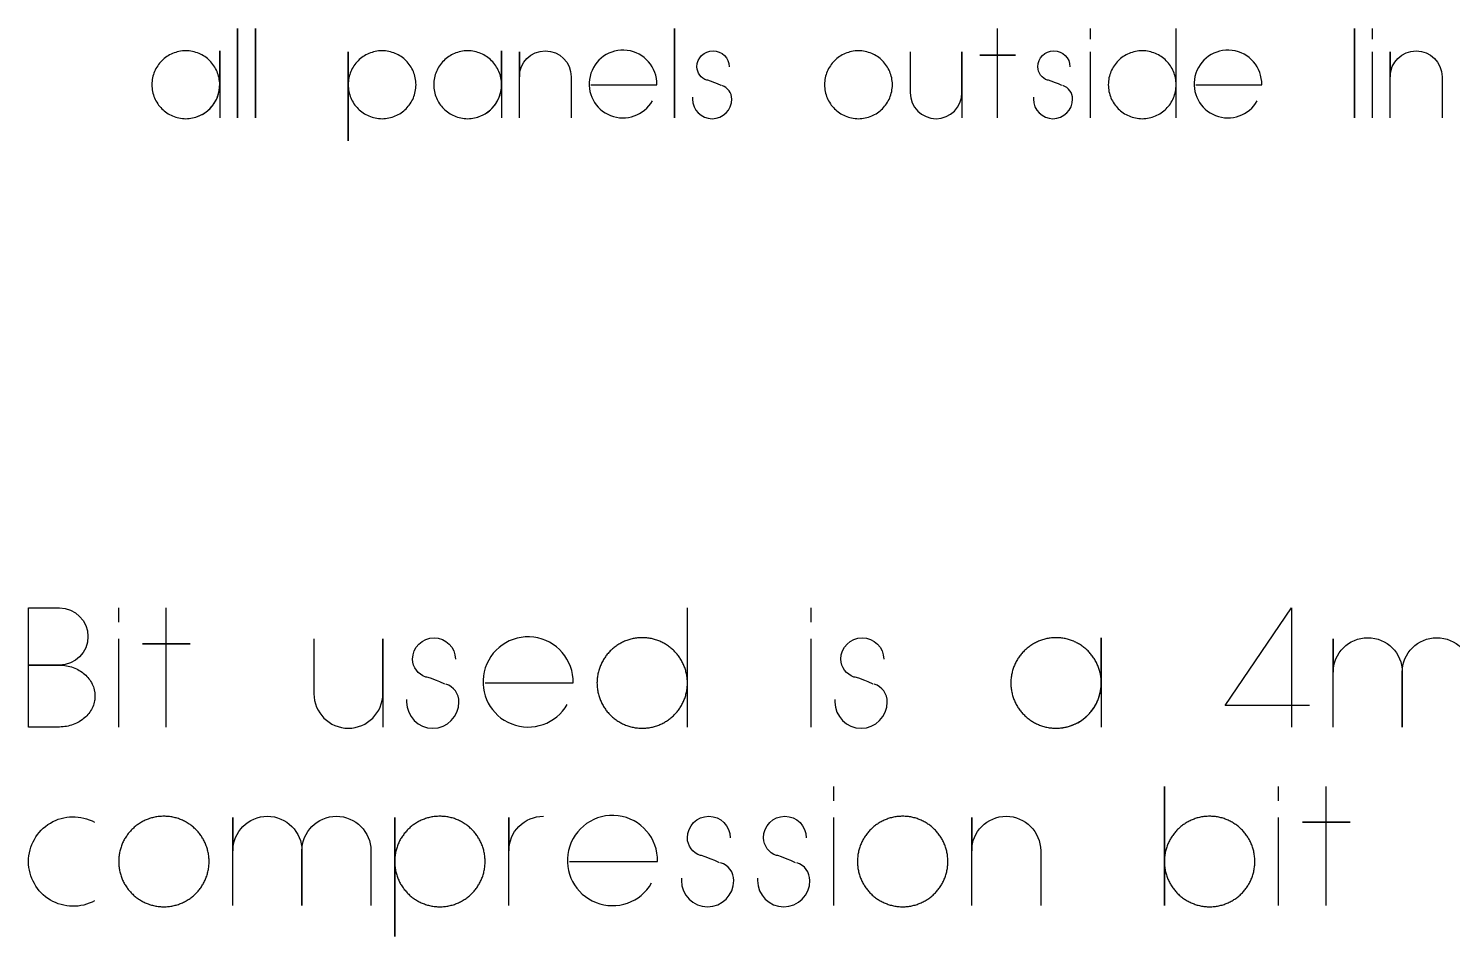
# Model space of a CAD drawing. Extents: x -888 to 4972, y -506 to 2808.
# Drawn here: x -808.3 to -329.5, y 2143.3 to 2448.4 of the extents above; entities that cross this region are included whole.
import ezdxf

# ---------------------------------------------------------------- set-up
doc = ezdxf.new("R2010")
doc.units = 0
doc.layers.add('LAYER_1', color=18, linetype='CONTINUOUS')
doc.layers.add('T5_LOGOLAYER_2', color=18, linetype='CONTINUOUS')

msp = doc.modelspace()

# ---------------------------------------------------------------- linework, layer by layer
at = {"layer": 'LAYER_1'}
msp.add_lwpolyline([(-808.28, 2213.68), (-808.28, 2253.68), (-797.88, 2253.68, -1), (-797.88, 2234.48), (-808.28, 2234.48), (-797.88, 2234.48), (-797.27, 2234.47), (-796.66, 2234.43), (-796.06, 2234.36), (-795.48, 2234.27), (-794.9, 2234.16), (-794.33, 2234.02), (-793.78, 2233.85), (-793.23, 2233.67), (-792.7, 2233.46), (-792.19, 2233.23), (-791.69, 2232.98), (-791.2, 2232.71), (-790.74, 2232.42), (-790.28, 2232.11), (-789.85, 2231.78), (-789.44, 2231.44), (-789.04, 2231.08), (-788.67, 2230.7), (-788.31, 2230.31), (-787.98, 2229.9), (-787.67, 2229.48), (-787.38, 2229.04), (-787.12, 2228.59), (-786.88, 2228.13), (-786.66, 2227.66), (-786.47, 2227.18), (-786.31, 2226.68), (-786.18, 2226.18), (-786.07, 2225.67), (-786.03, 2225.41), (-786, 2225.15), (-785.97, 2224.88), (-785.95, 2224.62), (-785.94, 2224.35), (-785.94, 2224.08), (-785.94, 2223.82), (-785.95, 2223.55), (-785.97, 2223.28), (-786, 2223.02), (-786.03, 2222.76), (-786.07, 2222.5), (-786.18, 2221.99), (-786.31, 2221.48), (-786.47, 2220.99), (-786.66, 2220.51), (-786.88, 2220.04), (-787.12, 2219.58), (-787.38, 2219.13), (-787.67, 2218.69), (-787.98, 2218.27), (-788.31, 2217.86), (-788.67, 2217.47), (-789.04, 2217.09), (-789.44, 2216.73), (-789.85, 2216.39), (-790.28, 2216.06), (-790.74, 2215.75), (-791.2, 2215.46), (-791.69, 2215.19), (-792.19, 2214.94), (-792.7, 2214.71), (-793.23, 2214.5), (-793.78, 2214.32), (-794.33, 2214.15), (-794.9, 2214.01), (-795.48, 2213.9), (-796.06, 2213.8), (-796.66, 2213.74), (-797.27, 2213.7), (-797.88, 2213.68)], format="xyb", close=True, dxfattribs=at)
for points in [[(-777.94, 2248.88), (-777.94, 2253.68)], [(-761.94, 2213.68), (-761.94, 2241.68), (-769.94, 2241.68), (-753.94, 2241.68), (-761.94, 2241.68), (-761.94, 2253.68)], [(-586.74, 2213.68), (-586.74, 2228.48), (-586.74, 2228.88), (-586.76, 2229.27), (-586.78, 2229.65), (-586.82, 2230.04), (-586.86, 2230.42), (-586.91, 2230.8), (-586.97, 2231.17), (-587.05, 2231.55), (-587.13, 2231.92), (-587.22, 2232.28), (-587.31, 2232.65), (-587.42, 2233), (-587.54, 2233.36), (-587.66, 2233.71), (-587.79, 2234.06), (-587.93, 2234.4), (-588.08, 2234.74), (-588.24, 2235.07), (-588.4, 2235.4), (-588.57, 2235.73), (-588.75, 2236.05), (-588.94, 2236.37), (-589.13, 2236.68), (-589.33, 2236.98), (-589.54, 2237.28), (-589.76, 2237.58), (-589.98, 2237.87), (-590.21, 2238.15), (-590.44, 2238.43), (-590.69, 2238.7), (-590.93, 2238.97), (-591.19, 2239.23), (-591.45, 2239.49), (-591.72, 2239.74), (-591.99, 2239.98), (-592.27, 2240.21), (-592.55, 2240.44), (-592.84, 2240.66), (-593.14, 2240.88), (-593.44, 2241.09), (-593.74, 2241.29), (-594.06, 2241.48), (-594.37, 2241.67), (-594.69, 2241.85), (-595.02, 2242.02), (-595.35, 2242.19), (-595.68, 2242.34), (-596.02, 2242.49), (-596.36, 2242.63), (-596.71, 2242.76), (-597.06, 2242.89), (-597.42, 2243), (-597.78, 2243.11), (-598.14, 2243.21), (-598.5, 2243.29), (-598.87, 2243.38), (-599.25, 2243.45), (-599.62, 2243.51), (-600, 2243.56), (-600.38, 2243.61), (-600.77, 2243.64), (-601.16, 2243.66), (-601.55, 2243.68), (-601.94, 2243.68), (-602.33, 2243.68), (-602.72, 2243.66), (-603.11, 2243.64), (-603.49, 2243.61), (-603.87, 2243.56), (-604.25, 2243.51), (-604.63, 2243.45), (-605, 2243.38), (-605.37, 2243.29), (-605.74, 2243.21), (-606.1, 2243.11), (-606.46, 2243), (-606.81, 2242.89), (-607.16, 2242.76), (-607.51, 2242.63), (-607.85, 2242.49), (-608.19, 2242.34), (-608.53, 2242.19), (-608.86, 2242.02), (-609.18, 2241.85), (-609.5, 2241.67), (-609.82, 2241.48), (-610.13, 2241.29), (-610.44, 2241.09), (-610.74, 2240.88), (-611.03, 2240.66), (-611.32, 2240.44), (-611.61, 2240.21), (-611.88, 2239.98), (-612.16, 2239.74), (-612.42, 2239.49), (-612.69, 2239.23), (-612.94, 2238.97), (-613.19, 2238.7), (-613.43, 2238.43), (-613.67, 2238.15), (-613.9, 2237.87), (-614.12, 2237.58), (-614.33, 2237.28), (-614.54, 2236.98), (-614.74, 2236.68), (-614.94, 2236.37), (-615.12, 2236.05), (-615.3, 2235.73), (-615.47, 2235.4), (-615.64, 2235.07), (-615.79, 2234.74), (-615.94, 2234.4), (-616.08, 2234.06), (-616.22, 2233.71), (-616.34, 2233.36), (-616.45, 2233), (-616.56, 2232.65), (-616.66, 2232.28), (-616.75, 2231.92), (-616.83, 2231.55), (-616.9, 2231.17), (-616.96, 2230.8), (-617.02, 2230.42), (-617.06, 2230.04), (-617.09, 2229.65), (-617.12, 2229.27), (-617.13, 2228.88), (-617.14, 2228.48), (-617.13, 2228.09), (-617.12, 2227.7), (-617.09, 2227.31), (-617.06, 2226.93), (-617.02, 2226.55), (-616.96, 2226.17), (-616.9, 2225.79), (-616.83, 2225.42), (-616.75, 2225.05), (-616.66, 2224.69), (-616.56, 2224.32), (-616.45, 2223.96), (-616.34, 2223.61), (-616.22, 2223.26), (-616.08, 2222.91), (-615.94, 2222.57), (-615.79, 2222.23), (-615.64, 2221.89), (-615.47, 2221.56), (-615.3, 2221.24), (-615.12, 2220.92), (-614.94, 2220.6), (-614.74, 2220.29), (-614.54, 2219.99), (-614.33, 2219.68), (-614.12, 2219.39), (-613.9, 2219.1), (-613.67, 2218.82), (-613.43, 2218.54), (-613.19, 2218.26), (-612.94, 2218), (-612.69, 2217.74), (-612.42, 2217.48), (-612.16, 2217.23), (-611.88, 2216.99), (-611.61, 2216.75), (-611.32, 2216.53), (-611.03, 2216.3), (-610.74, 2216.09), (-610.44, 2215.88), (-610.13, 2215.68), (-609.82, 2215.48), (-609.5, 2215.3), (-609.18, 2215.12), (-608.86, 2214.95), (-608.53, 2214.78), (-608.19, 2214.63), (-607.85, 2214.48), (-607.51, 2214.34), (-607.16, 2214.21), (-606.81, 2214.08), (-606.46, 2213.97), (-606.1, 2213.86), (-605.74, 2213.76), (-605.37, 2213.67), (-605, 2213.59), (-604.63, 2213.52), (-604.25, 2213.46), (-603.87, 2213.41), (-603.49, 2213.36), (-603.11, 2213.33), (-602.72, 2213.3), (-602.33, 2213.29), (-601.94, 2213.28), (-601.55, 2213.29), (-601.16, 2213.3), (-600.77, 2213.33), (-600.38, 2213.36), (-600, 2213.41), (-599.62, 2213.46), (-599.25, 2213.52), (-598.87, 2213.59), (-598.5, 2213.67), (-598.14, 2213.76), (-597.78, 2213.86), (-597.42, 2213.97), (-597.06, 2214.08), (-596.71, 2214.21), (-596.36, 2214.34), (-596.02, 2214.48), (-595.68, 2214.63), (-595.35, 2214.78), (-595.02, 2214.95), (-594.69, 2215.12), (-594.37, 2215.3), (-594.06, 2215.48), (-593.74, 2215.68), (-593.44, 2215.88), (-593.14, 2216.09), (-592.84, 2216.3), (-592.55, 2216.53), (-592.27, 2216.75), (-591.99, 2216.99), (-591.72, 2217.23), (-591.45, 2217.48), (-591.19, 2217.74), (-590.93, 2218), (-590.69, 2218.26), (-590.44, 2218.54), (-590.21, 2218.82), (-589.98, 2219.1), (-589.76, 2219.39), (-589.54, 2219.68), (-589.33, 2219.99), (-589.13, 2220.29), (-588.94, 2220.6), (-588.75, 2220.92), (-588.57, 2221.24), (-588.4, 2221.56), (-588.24, 2221.89), (-588.08, 2222.23), (-587.93, 2222.57), (-587.79, 2222.91), (-587.66, 2223.26), (-587.54, 2223.61), (-587.42, 2223.96), (-587.31, 2224.32), (-587.22, 2224.69), (-587.13, 2225.05), (-587.05, 2225.42), (-586.97, 2225.79), (-586.91, 2226.17), (-586.86, 2226.55), (-586.82, 2226.93), (-586.78, 2227.31), (-586.76, 2227.7), (-586.74, 2228.09), (-586.74, 2228.48), (-586.74, 2253.68)], [(-545.14, 2248.88), (-545.14, 2253.68)], [(-377.59, 2220.88), (-405.99, 2220.88), (-383.59, 2253.68), (-383.59, 2213.68)], [(-777.94, 2213.68), (-777.94, 2243.28)], [(-545.14, 2213.68), (-545.14, 2243.28)], [(-537.56, 2188.88), (-537.56, 2193.68)], [(-387.96, 2188.88), (-387.96, 2193.68)], [(-371.96, 2153.68), (-371.96, 2181.68), (-379.96, 2181.68), (-363.96, 2181.68), (-371.96, 2181.68), (-371.96, 2193.68)], [(-537.56, 2153.68), (-537.56, 2183.28)], [(-387.96, 2153.68), (-387.96, 2183.28)]]:
    msp.add_lwpolyline(points, dxfattribs=at)
for points in [[(-712.34, 2243.28), (-712.34, 2224.88, 1), (-689.14, 2224.88), (-689.14, 2243.28), (-689.14, 2213.68)], [(-668.34, 2228.08), (-669.94, 2228.88), (-671.14, 2229.28), (-673.14, 2230.08), (-674.34, 2230.48), (-674.74, 2230.48, -0.313298), (-679.14, 2236.48, -1), (-664.74, 2236.48)], [(-654.74, 2228.48), (-625.14, 2228.48, 0.90232), (-655.08, 2232.22, 0.862347), (-627.14, 2221.28)], [(-524.34, 2228.08), (-525.94, 2228.88), (-527.14, 2229.28), (-529.14, 2230.08), (-530.34, 2230.48), (-530.74, 2230.48, -0.313298), (-535.14, 2236.48, -1), (-520.74, 2236.48)], [(-462.79, 2213.28, 0.421631), (-447.59, 2228.88), (-447.59, 2243.68), (-447.59, 2213.68)], [(-369.59, 2213.68), (-369.59, 2243.28), (-369.59, 2232.08, -1), (-346.39, 2232.08), (-346.39, 2213.68), (-346.39, 2232.08, -1), (-323.19, 2232.08), (-323.19, 2213.68)], [(-681.14, 2222.88), (-681.14, 2222.08, 1), (-663.54, 2222.08, 0.329104), (-667.94, 2228.08)], [(-537.14, 2222.88), (-537.14, 2222.08, 1), (-519.54, 2222.08, 0.329104), (-523.94, 2228.08)], [(-786.04, 2155.28, -0.569347), (-808.28, 2168.48, -0.569347), (-786.04, 2181.68)], [(-739.56, 2153.68), (-739.56, 2183.28), (-739.56, 2172.08, -1), (-716.36, 2172.08), (-716.36, 2153.68), (-716.36, 2172.08, -1), (-693.16, 2172.08), (-693.16, 2153.68)], [(-646.76, 2153.68), (-646.76, 2183.28), (-646.76, 2172.08, -0.416092), (-635.16, 2183.68)], [(-626.36, 2168.48), (-596.76, 2168.48, 0.90232), (-626.71, 2172.22, 0.862347), (-598.76, 2161.28)], [(-575.96, 2168.08), (-577.56, 2168.88), (-578.76, 2169.28), (-580.76, 2170.08), (-581.96, 2170.48), (-582.36, 2170.48, -0.313298), (-586.76, 2176.48, -1), (-572.36, 2176.48)], [(-550.36, 2168.08), (-551.96, 2168.88), (-553.16, 2169.28), (-555.16, 2170.08), (-556.36, 2170.48), (-556.76, 2170.48, -0.313298), (-561.16, 2176.48, -1), (-546.76, 2176.48)], [(-491.16, 2153.68), (-491.16, 2183.28), (-491.16, 2172.08, -1), (-467.96, 2172.08), (-467.96, 2153.68)], [(-588.76, 2162.88), (-588.76, 2162.08, 1), (-571.16, 2162.08, 0.329104), (-575.56, 2168.08)], [(-563.16, 2162.88), (-563.16, 2162.08, 1), (-545.56, 2162.08, 0.329104), (-549.96, 2168.08)]]:
    msp.add_lwpolyline(points, format="xyb", dxfattribs=at)
for points in [[(-462.79, 2213.28), (-462.4, 2213.29), (-462.01, 2213.3), (-461.62, 2213.33), (-461.24, 2213.36), (-460.85, 2213.41), (-460.48, 2213.46), (-460.1, 2213.52), (-459.73, 2213.59), (-459.36, 2213.67), (-458.99, 2213.76), (-458.63, 2213.86), (-458.27, 2213.97), (-457.92, 2214.08), (-457.56, 2214.21), (-457.22, 2214.34), (-456.87, 2214.48), (-456.54, 2214.63), (-456.2, 2214.78), (-455.87, 2214.95), (-455.55, 2215.12), (-455.22, 2215.3), (-454.91, 2215.48), (-454.6, 2215.68), (-454.29, 2215.88), (-453.99, 2216.09), (-453.7, 2216.3), (-453.41, 2216.53), (-453.12, 2216.75), (-452.84, 2216.99), (-452.57, 2217.23), (-452.3, 2217.48), (-452.04, 2217.74), (-451.79, 2218), (-451.54, 2218.26), (-451.3, 2218.54), (-451.06, 2218.82), (-450.83, 2219.1), (-450.61, 2219.39), (-450.39, 2219.68), (-450.19, 2219.99), (-449.99, 2220.29), (-449.79, 2220.6), (-449.6, 2220.92), (-449.43, 2221.24), (-449.25, 2221.56), (-449.09, 2221.89), (-448.93, 2222.23), (-448.79, 2222.57), (-448.64, 2222.91), (-448.51, 2223.26), (-448.39, 2223.61), (-448.27, 2223.96), (-448.17, 2224.32), (-448.07, 2224.69), (-447.98, 2225.05), (-447.9, 2225.42), (-447.83, 2225.79), (-447.77, 2226.17), (-447.71, 2226.55), (-447.67, 2226.93), (-447.63, 2227.31), (-447.61, 2227.7), (-447.6, 2228.09), (-447.59, 2228.48), (-447.6, 2228.88), (-447.61, 2229.27), (-447.63, 2229.65), (-447.67, 2230.04), (-447.71, 2230.42), (-447.77, 2230.8), (-447.83, 2231.17), (-447.9, 2231.55), (-447.98, 2231.92), (-448.07, 2232.28), (-448.17, 2232.65), (-448.27, 2233), (-448.39, 2233.36), (-448.51, 2233.71), (-448.64, 2234.06), (-448.79, 2234.4), (-448.93, 2234.74), (-449.09, 2235.07), (-449.25, 2235.4), (-449.43, 2235.73), (-449.6, 2236.05), (-449.79, 2236.37), (-449.99, 2236.68), (-450.19, 2236.98), (-450.39, 2237.28), (-450.61, 2237.58), (-450.83, 2237.87), (-451.06, 2238.15), (-451.3, 2238.43), (-451.54, 2238.7), (-451.79, 2238.97), (-452.04, 2239.23), (-452.3, 2239.49), (-452.57, 2239.74), (-452.84, 2239.98), (-453.12, 2240.21), (-453.41, 2240.44), (-453.7, 2240.66), (-453.99, 2240.88), (-454.29, 2241.09), (-454.6, 2241.29), (-454.91, 2241.48), (-455.22, 2241.67), (-455.55, 2241.85), (-455.87, 2242.02), (-456.2, 2242.19), (-456.54, 2242.34), (-456.87, 2242.49), (-457.22, 2242.63), (-457.56, 2242.76), (-457.92, 2242.89), (-458.27, 2243), (-458.63, 2243.11), (-458.99, 2243.21), (-459.36, 2243.29), (-459.73, 2243.38), (-460.1, 2243.45), (-460.48, 2243.51), (-460.85, 2243.56), (-461.24, 2243.61), (-461.62, 2243.64), (-462.01, 2243.66), (-462.4, 2243.68), (-462.79, 2243.68), (-463.18, 2243.68), (-463.57, 2243.66), (-463.96, 2243.64), (-464.34, 2243.61), (-464.73, 2243.56), (-465.11, 2243.51), (-465.48, 2243.45), (-465.85, 2243.38), (-466.22, 2243.29), (-466.59, 2243.21), (-466.95, 2243.11), (-467.31, 2243), (-467.67, 2242.89), (-468.02, 2242.76), (-468.36, 2242.63), (-468.71, 2242.49), (-469.05, 2242.34), (-469.38, 2242.19), (-469.71, 2242.02), (-470.04, 2241.85), (-470.36, 2241.67), (-470.67, 2241.48), (-470.98, 2241.29), (-471.29, 2241.09), (-471.59, 2240.88), (-471.89, 2240.66), (-472.17, 2240.44), (-472.46, 2240.21), (-472.74, 2239.98), (-473.01, 2239.74), (-473.28, 2239.49), (-473.54, 2239.23), (-473.79, 2238.97), (-474.04, 2238.7), (-474.28, 2238.43), (-474.52, 2238.15), (-474.75, 2237.87), (-474.97, 2237.58), (-475.19, 2237.28), (-475.39, 2236.98), (-475.6, 2236.68), (-475.79, 2236.37), (-475.98, 2236.05), (-476.16, 2235.73), (-476.33, 2235.4), (-476.49, 2235.07), (-476.65, 2234.74), (-476.8, 2234.4), (-476.94, 2234.06), (-477.07, 2233.71), (-477.19, 2233.36), (-477.31, 2233), (-477.41, 2232.65), (-477.51, 2232.28), (-477.6, 2231.92), (-477.68, 2231.55), (-477.75, 2231.17), (-477.82, 2230.8), (-477.87, 2230.42), (-477.91, 2230.04), (-477.95, 2229.65), (-477.97, 2229.27), (-477.99, 2228.88), (-477.99, 2228.48), (-477.99, 2228.09), (-477.97, 2227.7), (-477.95, 2227.31), (-477.91, 2226.93), (-477.87, 2226.55), (-477.82, 2226.17), (-477.75, 2225.79), (-477.68, 2225.42), (-477.6, 2225.05), (-477.51, 2224.69), (-477.41, 2224.32), (-477.31, 2223.96), (-477.19, 2223.61), (-477.07, 2223.26), (-476.94, 2222.91), (-476.8, 2222.57), (-476.65, 2222.23), (-476.49, 2221.89), (-476.33, 2221.56), (-476.16, 2221.24), (-475.98, 2220.92), (-475.79, 2220.6), (-475.6, 2220.29), (-475.39, 2219.99), (-475.19, 2219.68), (-474.97, 2219.39), (-474.75, 2219.1), (-474.52, 2218.82), (-474.28, 2218.54), (-474.04, 2218.26), (-473.79, 2218), (-473.54, 2217.74), (-473.28, 2217.48), (-473.01, 2217.23), (-472.74, 2216.99), (-472.46, 2216.75), (-472.17, 2216.53), (-471.89, 2216.3), (-471.59, 2216.09), (-471.29, 2215.88), (-470.98, 2215.68), (-470.67, 2215.48), (-470.36, 2215.3), (-470.04, 2215.12), (-469.71, 2214.95), (-469.38, 2214.78), (-469.05, 2214.63), (-468.71, 2214.48), (-468.36, 2214.34), (-468.02, 2214.21), (-467.67, 2214.08), (-467.31, 2213.97), (-466.95, 2213.86), (-466.59, 2213.76), (-466.22, 2213.67), (-465.85, 2213.59), (-465.48, 2213.52), (-465.11, 2213.46), (-464.73, 2213.41), (-464.34, 2213.36), (-463.96, 2213.33), (-463.57, 2213.3), (-463.18, 2213.29)], [(-426.36, 2153.68), (-426.36, 2193.68), (-426.36, 2168.48), (-426.36, 2168.09), (-426.34, 2167.7), (-426.32, 2167.31), (-426.29, 2166.93), (-426.24, 2166.55), (-426.19, 2166.17), (-426.13, 2165.79), (-426.06, 2165.42), (-425.97, 2165.05), (-425.89, 2164.69), (-425.79, 2164.32), (-425.68, 2163.96), (-425.57, 2163.61), (-425.44, 2163.26), (-425.31, 2162.91), (-425.17, 2162.57), (-425.02, 2162.23), (-424.87, 2161.89), (-424.7, 2161.56), (-424.53, 2161.24), (-424.35, 2160.92), (-424.16, 2160.6), (-423.97, 2160.29), (-423.77, 2159.99), (-423.56, 2159.68), (-423.34, 2159.39), (-423.12, 2159.1), (-422.89, 2158.82), (-422.66, 2158.54), (-422.42, 2158.26), (-422.17, 2158), (-421.91, 2157.74), (-421.65, 2157.48), (-421.38, 2157.23), (-421.11, 2156.99), (-420.83, 2156.75), (-420.55, 2156.53), (-420.26, 2156.3), (-419.96, 2156.09), (-419.66, 2155.88), (-419.36, 2155.68), (-419.05, 2155.48), (-418.73, 2155.3), (-418.41, 2155.12), (-418.08, 2154.95), (-417.75, 2154.78), (-417.42, 2154.63), (-417.08, 2154.48), (-416.74, 2154.34), (-416.39, 2154.21), (-416.04, 2154.08), (-415.68, 2153.97), (-415.33, 2153.86), (-414.96, 2153.76), (-414.6, 2153.67), (-414.23, 2153.59), (-413.85, 2153.52), (-413.48, 2153.46), (-413.1, 2153.41), (-412.72, 2153.36), (-412.33, 2153.33), (-411.95, 2153.3), (-411.56, 2153.29), (-411.16, 2153.28), (-410.77, 2153.29), (-410.38, 2153.3), (-409.99, 2153.33), (-409.61, 2153.36), (-409.23, 2153.41), (-408.85, 2153.46), (-408.47, 2153.52), (-408.1, 2153.59), (-407.73, 2153.67), (-407.37, 2153.76), (-407, 2153.86), (-406.64, 2153.97), (-406.29, 2154.08), (-405.94, 2154.21), (-405.59, 2154.34), (-405.25, 2154.48), (-404.91, 2154.63), (-404.57, 2154.78), (-404.24, 2154.95), (-403.92, 2155.12), (-403.6, 2155.3), (-403.28, 2155.48), (-402.97, 2155.68), (-402.67, 2155.88), (-402.36, 2156.09), (-402.07, 2156.3), (-401.78, 2156.53), (-401.5, 2156.75), (-401.22, 2156.99), (-400.94, 2157.23), (-400.68, 2157.48), (-400.42, 2157.74), (-400.16, 2158), (-399.91, 2158.26), (-399.67, 2158.54), (-399.43, 2158.82), (-399.21, 2159.1), (-398.98, 2159.39), (-398.77, 2159.68), (-398.56, 2159.99), (-398.36, 2160.29), (-398.16, 2160.6), (-397.98, 2160.92), (-397.8, 2161.24), (-397.63, 2161.56), (-397.46, 2161.89), (-397.31, 2162.23), (-397.16, 2162.57), (-397.02, 2162.91), (-396.89, 2163.26), (-396.76, 2163.61), (-396.65, 2163.96), (-396.54, 2164.32), (-396.44, 2164.69), (-396.35, 2165.05), (-396.27, 2165.42), (-396.2, 2165.79), (-396.14, 2166.17), (-396.09, 2166.55), (-396.04, 2166.93), (-396.01, 2167.31), (-395.98, 2167.7), (-395.97, 2168.09), (-395.96, 2168.48), (-395.97, 2168.88), (-395.98, 2169.27), (-396.01, 2169.65), (-396.04, 2170.04), (-396.09, 2170.42), (-396.14, 2170.8), (-396.2, 2171.17), (-396.27, 2171.55), (-396.35, 2171.92), (-396.44, 2172.28), (-396.54, 2172.65), (-396.65, 2173), (-396.76, 2173.36), (-396.89, 2173.71), (-397.02, 2174.06), (-397.16, 2174.4), (-397.31, 2174.74), (-397.46, 2175.07), (-397.63, 2175.4), (-397.8, 2175.73), (-397.98, 2176.05), (-398.16, 2176.37), (-398.36, 2176.68), (-398.56, 2176.98), (-398.77, 2177.28), (-398.98, 2177.58), (-399.21, 2177.87), (-399.43, 2178.15), (-399.67, 2178.43), (-399.91, 2178.7), (-400.16, 2178.97), (-400.42, 2179.23), (-400.68, 2179.49), (-400.94, 2179.74), (-401.22, 2179.98), (-401.5, 2180.21), (-401.78, 2180.44), (-402.07, 2180.66), (-402.36, 2180.88), (-402.67, 2181.09), (-402.97, 2181.29), (-403.28, 2181.48), (-403.6, 2181.67), (-403.92, 2181.85), (-404.24, 2182.02), (-404.57, 2182.19), (-404.91, 2182.34), (-405.25, 2182.49), (-405.59, 2182.63), (-405.94, 2182.76), (-406.29, 2182.89), (-406.64, 2183), (-407, 2183.11), (-407.37, 2183.21), (-407.73, 2183.29), (-408.1, 2183.38), (-408.47, 2183.45), (-408.85, 2183.51), (-409.23, 2183.56), (-409.61, 2183.61), (-409.99, 2183.64), (-410.38, 2183.66), (-410.77, 2183.68), (-411.16, 2183.68), (-411.56, 2183.68), (-411.95, 2183.66), (-412.33, 2183.64), (-412.72, 2183.61), (-413.1, 2183.56), (-413.48, 2183.51), (-413.85, 2183.45), (-414.23, 2183.38), (-414.6, 2183.29), (-414.96, 2183.21), (-415.33, 2183.11), (-415.68, 2183), (-416.04, 2182.89), (-416.39, 2182.76), (-416.74, 2182.63), (-417.08, 2182.49), (-417.42, 2182.34), (-417.75, 2182.19), (-418.08, 2182.02), (-418.41, 2181.85), (-418.73, 2181.67), (-419.05, 2181.48), (-419.36, 2181.29), (-419.66, 2181.09), (-419.96, 2180.88), (-420.26, 2180.66), (-420.55, 2180.44), (-420.83, 2180.21), (-421.11, 2179.98), (-421.38, 2179.74), (-421.65, 2179.49), (-421.91, 2179.23), (-422.17, 2178.97), (-422.42, 2178.7), (-422.66, 2178.43), (-422.89, 2178.15), (-423.12, 2177.87), (-423.34, 2177.58), (-423.56, 2177.28), (-423.77, 2176.98), (-423.97, 2176.68), (-424.16, 2176.37), (-424.35, 2176.05), (-424.53, 2175.73), (-424.7, 2175.4), (-424.87, 2175.07), (-425.02, 2174.74), (-425.17, 2174.4), (-425.31, 2174.06), (-425.44, 2173.71), (-425.57, 2173.36), (-425.68, 2173), (-425.79, 2172.65), (-425.89, 2172.28), (-425.97, 2171.92), (-426.06, 2171.55), (-426.13, 2171.17), (-426.19, 2170.8), (-426.24, 2170.42), (-426.29, 2170.04), (-426.32, 2169.65), (-426.34, 2169.27), (-426.36, 2168.88), (-426.36, 2168.48)], [(-762.76, 2153.28), (-762.37, 2153.29), (-761.98, 2153.3), (-761.59, 2153.33), (-761.21, 2153.36), (-760.83, 2153.41), (-760.45, 2153.46), (-760.07, 2153.52), (-759.7, 2153.59), (-759.33, 2153.67), (-758.97, 2153.76), (-758.6, 2153.86), (-758.24, 2153.97), (-757.89, 2154.08), (-757.54, 2154.21), (-757.19, 2154.34), (-756.85, 2154.48), (-756.51, 2154.63), (-756.17, 2154.78), (-755.84, 2154.95), (-755.52, 2155.12), (-755.2, 2155.3), (-754.88, 2155.48), (-754.57, 2155.68), (-754.27, 2155.88), (-753.96, 2156.09), (-753.67, 2156.3), (-753.38, 2156.53), (-753.1, 2156.75), (-752.82, 2156.99), (-752.54, 2157.23), (-752.28, 2157.48), (-752.02, 2157.74), (-751.76, 2158), (-751.51, 2158.26), (-751.27, 2158.54), (-751.03, 2158.82), (-750.81, 2159.1), (-750.58, 2159.39), (-750.37, 2159.68), (-750.16, 2159.99), (-749.96, 2160.29), (-749.76, 2160.6), (-749.58, 2160.92), (-749.4, 2161.24), (-749.23, 2161.56), (-749.06, 2161.89), (-748.91, 2162.23), (-748.76, 2162.57), (-748.62, 2162.91), (-748.49, 2163.26), (-748.36, 2163.61), (-748.25, 2163.96), (-748.14, 2164.32), (-748.04, 2164.69), (-747.95, 2165.05), (-747.87, 2165.42), (-747.8, 2165.79), (-747.74, 2166.17), (-747.69, 2166.55), (-747.64, 2166.93), (-747.61, 2167.31), (-747.58, 2167.7), (-747.57, 2168.09), (-747.56, 2168.48), (-747.57, 2168.88), (-747.58, 2169.27), (-747.61, 2169.65), (-747.64, 2170.04), (-747.69, 2170.42), (-747.74, 2170.8), (-747.8, 2171.17), (-747.87, 2171.55), (-747.95, 2171.92), (-748.04, 2172.28), (-748.14, 2172.65), (-748.25, 2173), (-748.36, 2173.36), (-748.49, 2173.71), (-748.62, 2174.06), (-748.76, 2174.4), (-748.91, 2174.74), (-749.06, 2175.07), (-749.23, 2175.4), (-749.4, 2175.73), (-749.58, 2176.05), (-749.76, 2176.37), (-749.96, 2176.68), (-750.16, 2176.98), (-750.37, 2177.28), (-750.58, 2177.58), (-750.81, 2177.87), (-751.03, 2178.15), (-751.27, 2178.43), (-751.51, 2178.7), (-751.76, 2178.97), (-752.02, 2179.23), (-752.28, 2179.49), (-752.54, 2179.74), (-752.82, 2179.98), (-753.1, 2180.21), (-753.38, 2180.44), (-753.67, 2180.66), (-753.96, 2180.88), (-754.27, 2181.09), (-754.57, 2181.29), (-754.88, 2181.48), (-755.2, 2181.67), (-755.52, 2181.85), (-755.84, 2182.02), (-756.17, 2182.19), (-756.51, 2182.34), (-756.85, 2182.49), (-757.19, 2182.63), (-757.54, 2182.76), (-757.89, 2182.89), (-758.24, 2183), (-758.6, 2183.11), (-758.97, 2183.21), (-759.33, 2183.29), (-759.7, 2183.38), (-760.07, 2183.45), (-760.45, 2183.51), (-760.83, 2183.56), (-761.21, 2183.61), (-761.59, 2183.64), (-761.98, 2183.66), (-762.37, 2183.68), (-762.76, 2183.68), (-763.16, 2183.68), (-763.55, 2183.66), (-763.93, 2183.64), (-764.32, 2183.61), (-764.7, 2183.56), (-765.08, 2183.51), (-765.45, 2183.45), (-765.83, 2183.38), (-766.2, 2183.29), (-766.56, 2183.21), (-766.93, 2183.11), (-767.28, 2183), (-767.64, 2182.89), (-767.99, 2182.76), (-768.34, 2182.63), (-768.68, 2182.49), (-769.02, 2182.34), (-769.35, 2182.19), (-769.68, 2182.02), (-770.01, 2181.85), (-770.33, 2181.67), (-770.65, 2181.48), (-770.96, 2181.29), (-771.26, 2181.09), (-771.56, 2180.88), (-771.86, 2180.66), (-772.15, 2180.44), (-772.43, 2180.21), (-772.71, 2179.98), (-772.98, 2179.74), (-773.25, 2179.49), (-773.51, 2179.23), (-773.77, 2178.97), (-774.02, 2178.7), (-774.26, 2178.43), (-774.49, 2178.15), (-774.72, 2177.87), (-774.94, 2177.58), (-775.16, 2177.28), (-775.37, 2176.98), (-775.57, 2176.68), (-775.76, 2176.37), (-775.95, 2176.05), (-776.13, 2175.73), (-776.3, 2175.4), (-776.47, 2175.07), (-776.62, 2174.74), (-776.77, 2174.4), (-776.91, 2174.06), (-777.04, 2173.71), (-777.17, 2173.36), (-777.28, 2173), (-777.39, 2172.65), (-777.49, 2172.28), (-777.57, 2171.92), (-777.66, 2171.55), (-777.73, 2171.17), (-777.79, 2170.8), (-777.84, 2170.42), (-777.89, 2170.04), (-777.92, 2169.65), (-777.94, 2169.27), (-777.96, 2168.88), (-777.96, 2168.48), (-777.96, 2168.09), (-777.94, 2167.7), (-777.92, 2167.31), (-777.89, 2166.93), (-777.84, 2166.55), (-777.79, 2166.17), (-777.73, 2165.79), (-777.66, 2165.42), (-777.57, 2165.05), (-777.49, 2164.69), (-777.39, 2164.32), (-777.28, 2163.96), (-777.17, 2163.61), (-777.04, 2163.26), (-776.91, 2162.91), (-776.77, 2162.57), (-776.62, 2162.23), (-776.47, 2161.89), (-776.3, 2161.56), (-776.13, 2161.24), (-775.95, 2160.92), (-775.76, 2160.6), (-775.57, 2160.29), (-775.37, 2159.99), (-775.16, 2159.68), (-774.94, 2159.39), (-774.72, 2159.1), (-774.49, 2158.82), (-774.26, 2158.54), (-774.02, 2158.26), (-773.77, 2158), (-773.51, 2157.74), (-773.25, 2157.48), (-772.98, 2157.23), (-772.71, 2156.99), (-772.43, 2156.75), (-772.15, 2156.53), (-771.86, 2156.3), (-771.56, 2156.09), (-771.26, 2155.88), (-770.96, 2155.68), (-770.65, 2155.48), (-770.33, 2155.3), (-770.01, 2155.12), (-769.68, 2154.95), (-769.35, 2154.78), (-769.02, 2154.63), (-768.68, 2154.48), (-768.34, 2154.34), (-767.99, 2154.21), (-767.64, 2154.08), (-767.28, 2153.97), (-766.93, 2153.86), (-766.56, 2153.76), (-766.2, 2153.67), (-765.83, 2153.59), (-765.45, 2153.52), (-765.08, 2153.46), (-764.7, 2153.41), (-764.32, 2153.36), (-763.93, 2153.33), (-763.55, 2153.3), (-763.16, 2153.29)], [(-685.16, 2153.68), (-685.16, 2183.28), (-685.16, 2168.48), (-685.16, 2168.09), (-685.14, 2167.7), (-685.12, 2167.31), (-685.09, 2166.93), (-685.04, 2166.55), (-684.99, 2166.17), (-684.93, 2165.79), (-684.86, 2165.42), (-684.77, 2165.05), (-684.69, 2164.69), (-684.59, 2164.32), (-684.48, 2163.96), (-684.37, 2163.61), (-684.24, 2163.26), (-684.11, 2162.91), (-683.97, 2162.57), (-683.82, 2162.23), (-683.67, 2161.89), (-683.5, 2161.56), (-683.33, 2161.24), (-683.15, 2160.92), (-682.96, 2160.6), (-682.77, 2160.29), (-682.57, 2159.99), (-682.36, 2159.68), (-682.14, 2159.39), (-681.92, 2159.1), (-681.69, 2158.82), (-681.46, 2158.54), (-681.22, 2158.26), (-680.97, 2158), (-680.71, 2157.74), (-680.45, 2157.48), (-680.18, 2157.23), (-679.91, 2156.99), (-679.63, 2156.75), (-679.35, 2156.53), (-679.06, 2156.3), (-678.76, 2156.09), (-678.46, 2155.88), (-678.16, 2155.68), (-677.85, 2155.48), (-677.53, 2155.3), (-677.21, 2155.12), (-676.88, 2154.95), (-676.55, 2154.78), (-676.22, 2154.63), (-675.88, 2154.48), (-675.54, 2154.34), (-675.19, 2154.21), (-674.84, 2154.08), (-674.48, 2153.97), (-674.13, 2153.86), (-673.76, 2153.76), (-673.4, 2153.67), (-673.03, 2153.59), (-672.65, 2153.52), (-672.28, 2153.46), (-671.9, 2153.41), (-671.52, 2153.36), (-671.13, 2153.33), (-670.75, 2153.3), (-670.36, 2153.29), (-669.96, 2153.28), (-669.57, 2153.29), (-669.18, 2153.3), (-668.79, 2153.33), (-668.41, 2153.36), (-668.03, 2153.41), (-667.65, 2153.46), (-667.27, 2153.52), (-666.9, 2153.59), (-666.53, 2153.67), (-666.17, 2153.76), (-665.8, 2153.86), (-665.44, 2153.97), (-665.09, 2154.08), (-664.74, 2154.21), (-664.39, 2154.34), (-664.05, 2154.48), (-663.71, 2154.63), (-663.37, 2154.78), (-663.04, 2154.95), (-662.72, 2155.12), (-662.4, 2155.3), (-662.08, 2155.48), (-661.77, 2155.68), (-661.47, 2155.88), (-661.16, 2156.09), (-660.87, 2156.3), (-660.58, 2156.53), (-660.3, 2156.75), (-660.02, 2156.99), (-659.74, 2157.23), (-659.48, 2157.48), (-659.22, 2157.74), (-658.96, 2158), (-658.71, 2158.26), (-658.47, 2158.54), (-658.23, 2158.82), (-658.01, 2159.1), (-657.78, 2159.39), (-657.57, 2159.68), (-657.36, 2159.99), (-657.16, 2160.29), (-656.96, 2160.6), (-656.78, 2160.92), (-656.6, 2161.24), (-656.43, 2161.56), (-656.26, 2161.89), (-656.11, 2162.23), (-655.96, 2162.57), (-655.82, 2162.91), (-655.69, 2163.26), (-655.56, 2163.61), (-655.45, 2163.96), (-655.34, 2164.32), (-655.24, 2164.69), (-655.15, 2165.05), (-655.07, 2165.42), (-655, 2165.79), (-654.94, 2166.17), (-654.89, 2166.55), (-654.84, 2166.93), (-654.81, 2167.31), (-654.78, 2167.7), (-654.77, 2168.09), (-654.76, 2168.48), (-654.77, 2168.88), (-654.78, 2169.27), (-654.81, 2169.65), (-654.84, 2170.04), (-654.89, 2170.42), (-654.94, 2170.8), (-655, 2171.17), (-655.07, 2171.55), (-655.15, 2171.92), (-655.24, 2172.28), (-655.34, 2172.65), (-655.45, 2173), (-655.56, 2173.36), (-655.69, 2173.71), (-655.82, 2174.06), (-655.96, 2174.4), (-656.11, 2174.74), (-656.26, 2175.07), (-656.43, 2175.4), (-656.6, 2175.73), (-656.78, 2176.05), (-656.96, 2176.37), (-657.16, 2176.68), (-657.36, 2176.98), (-657.57, 2177.28), (-657.78, 2177.58), (-658.01, 2177.87), (-658.23, 2178.15), (-658.47, 2178.43), (-658.71, 2178.7), (-658.96, 2178.97), (-659.22, 2179.23), (-659.48, 2179.49), (-659.74, 2179.74), (-660.02, 2179.98), (-660.3, 2180.21), (-660.58, 2180.44), (-660.87, 2180.66), (-661.16, 2180.88), (-661.47, 2181.09), (-661.77, 2181.29), (-662.08, 2181.48), (-662.4, 2181.67), (-662.72, 2181.85), (-663.04, 2182.02), (-663.37, 2182.19), (-663.71, 2182.34), (-664.05, 2182.49), (-664.39, 2182.63), (-664.74, 2182.76), (-665.09, 2182.89), (-665.44, 2183), (-665.8, 2183.11), (-666.17, 2183.21), (-666.53, 2183.29), (-666.9, 2183.38), (-667.27, 2183.45), (-667.65, 2183.51), (-668.03, 2183.56), (-668.41, 2183.61), (-668.79, 2183.64), (-669.18, 2183.66), (-669.57, 2183.68), (-669.96, 2183.68), (-670.36, 2183.68), (-670.75, 2183.66), (-671.13, 2183.64), (-671.52, 2183.61), (-671.9, 2183.56), (-672.28, 2183.51), (-672.65, 2183.45), (-673.03, 2183.38), (-673.4, 2183.29), (-673.76, 2183.21), (-674.13, 2183.11), (-674.48, 2183), (-674.84, 2182.89), (-675.19, 2182.76), (-675.54, 2182.63), (-675.88, 2182.49), (-676.22, 2182.34), (-676.55, 2182.19), (-676.88, 2182.02), (-677.21, 2181.85), (-677.53, 2181.67), (-677.85, 2181.48), (-678.16, 2181.29), (-678.46, 2181.09), (-678.76, 2180.88), (-679.06, 2180.66), (-679.35, 2180.44), (-679.63, 2180.21), (-679.91, 2179.98), (-680.18, 2179.74), (-680.45, 2179.49), (-680.71, 2179.23), (-680.97, 2178.97), (-681.22, 2178.7), (-681.46, 2178.43), (-681.69, 2178.15), (-681.92, 2177.87), (-682.14, 2177.58), (-682.36, 2177.28), (-682.57, 2176.98), (-682.77, 2176.68), (-682.96, 2176.37), (-683.15, 2176.05), (-683.33, 2175.73), (-683.5, 2175.4), (-683.67, 2175.07), (-683.82, 2174.74), (-683.97, 2174.4), (-684.11, 2174.06), (-684.24, 2173.71), (-684.37, 2173.36), (-684.48, 2173), (-684.59, 2172.65), (-684.69, 2172.28), (-684.77, 2171.92), (-684.86, 2171.55), (-684.93, 2171.17), (-684.99, 2170.8), (-685.04, 2170.42), (-685.09, 2170.04), (-685.12, 2169.65), (-685.14, 2169.27), (-685.16, 2168.88), (-685.16, 2168.48), (-685.16, 2143.28)], [(-514.36, 2153.28), (-513.97, 2153.29), (-513.58, 2153.3), (-513.19, 2153.33), (-512.81, 2153.36), (-512.43, 2153.41), (-512.05, 2153.46), (-511.67, 2153.52), (-511.3, 2153.59), (-510.93, 2153.67), (-510.57, 2153.76), (-510.2, 2153.86), (-509.84, 2153.97), (-509.49, 2154.08), (-509.14, 2154.21), (-508.79, 2154.34), (-508.45, 2154.48), (-508.11, 2154.63), (-507.77, 2154.78), (-507.44, 2154.95), (-507.12, 2155.12), (-506.8, 2155.3), (-506.48, 2155.48), (-506.17, 2155.68), (-505.87, 2155.88), (-505.56, 2156.09), (-505.27, 2156.3), (-504.98, 2156.53), (-504.7, 2156.75), (-504.42, 2156.99), (-504.14, 2157.23), (-503.88, 2157.48), (-503.62, 2157.74), (-503.36, 2158), (-503.11, 2158.26), (-502.87, 2158.54), (-502.63, 2158.82), (-502.41, 2159.1), (-502.18, 2159.39), (-501.97, 2159.68), (-501.76, 2159.99), (-501.56, 2160.29), (-501.36, 2160.6), (-501.18, 2160.92), (-501, 2161.24), (-500.83, 2161.56), (-500.66, 2161.89), (-500.51, 2162.23), (-500.36, 2162.57), (-500.22, 2162.91), (-500.09, 2163.26), (-499.96, 2163.61), (-499.85, 2163.96), (-499.74, 2164.32), (-499.64, 2164.69), (-499.55, 2165.05), (-499.47, 2165.42), (-499.4, 2165.79), (-499.34, 2166.17), (-499.29, 2166.55), (-499.24, 2166.93), (-499.21, 2167.31), (-499.18, 2167.7), (-499.17, 2168.09), (-499.16, 2168.48), (-499.17, 2168.88), (-499.18, 2169.27), (-499.21, 2169.65), (-499.24, 2170.04), (-499.29, 2170.42), (-499.34, 2170.8), (-499.4, 2171.17), (-499.47, 2171.55), (-499.55, 2171.92), (-499.64, 2172.28), (-499.74, 2172.65), (-499.85, 2173), (-499.96, 2173.36), (-500.09, 2173.71), (-500.22, 2174.06), (-500.36, 2174.4), (-500.51, 2174.74), (-500.66, 2175.07), (-500.83, 2175.4), (-501, 2175.73), (-501.18, 2176.05), (-501.36, 2176.37), (-501.56, 2176.68), (-501.76, 2176.98), (-501.97, 2177.28), (-502.18, 2177.58), (-502.41, 2177.87), (-502.63, 2178.15), (-502.87, 2178.43), (-503.11, 2178.7), (-503.36, 2178.97), (-503.62, 2179.23), (-503.88, 2179.49), (-504.14, 2179.74), (-504.42, 2179.98), (-504.7, 2180.21), (-504.98, 2180.44), (-505.27, 2180.66), (-505.56, 2180.88), (-505.87, 2181.09), (-506.17, 2181.29), (-506.48, 2181.48), (-506.8, 2181.67), (-507.12, 2181.85), (-507.44, 2182.02), (-507.77, 2182.19), (-508.11, 2182.34), (-508.45, 2182.49), (-508.79, 2182.63), (-509.14, 2182.76), (-509.49, 2182.89), (-509.84, 2183), (-510.2, 2183.11), (-510.57, 2183.21), (-510.93, 2183.29), (-511.3, 2183.38), (-511.67, 2183.45), (-512.05, 2183.51), (-512.43, 2183.56), (-512.81, 2183.61), (-513.19, 2183.64), (-513.58, 2183.66), (-513.97, 2183.68), (-514.36, 2183.68), (-514.76, 2183.68), (-515.15, 2183.66), (-515.53, 2183.64), (-515.92, 2183.61), (-516.3, 2183.56), (-516.68, 2183.51), (-517.05, 2183.45), (-517.43, 2183.38), (-517.8, 2183.29), (-518.16, 2183.21), (-518.53, 2183.11), (-518.88, 2183), (-519.24, 2182.89), (-519.59, 2182.76), (-519.94, 2182.63), (-520.28, 2182.49), (-520.62, 2182.34), (-520.95, 2182.19), (-521.28, 2182.02), (-521.61, 2181.85), (-521.93, 2181.67), (-522.25, 2181.48), (-522.56, 2181.29), (-522.86, 2181.09), (-523.16, 2180.88), (-523.46, 2180.66), (-523.75, 2180.44), (-524.03, 2180.21), (-524.31, 2179.98), (-524.58, 2179.74), (-524.85, 2179.49), (-525.11, 2179.23), (-525.37, 2178.97), (-525.62, 2178.7), (-525.86, 2178.43), (-526.09, 2178.15), (-526.32, 2177.87), (-526.54, 2177.58), (-526.76, 2177.28), (-526.97, 2176.98), (-527.17, 2176.68), (-527.36, 2176.37), (-527.55, 2176.05), (-527.73, 2175.73), (-527.9, 2175.4), (-528.07, 2175.07), (-528.22, 2174.74), (-528.37, 2174.4), (-528.51, 2174.06), (-528.64, 2173.71), (-528.77, 2173.36), (-528.88, 2173), (-528.99, 2172.65), (-529.09, 2172.28), (-529.17, 2171.92), (-529.26, 2171.55), (-529.33, 2171.17), (-529.39, 2170.8), (-529.44, 2170.42), (-529.49, 2170.04), (-529.52, 2169.65), (-529.54, 2169.27), (-529.56, 2168.88), (-529.56, 2168.48), (-529.56, 2168.09), (-529.54, 2167.7), (-529.52, 2167.31), (-529.49, 2166.93), (-529.44, 2166.55), (-529.39, 2166.17), (-529.33, 2165.79), (-529.26, 2165.42), (-529.17, 2165.05), (-529.09, 2164.69), (-528.99, 2164.32), (-528.88, 2163.96), (-528.77, 2163.61), (-528.64, 2163.26), (-528.51, 2162.91), (-528.37, 2162.57), (-528.22, 2162.23), (-528.07, 2161.89), (-527.9, 2161.56), (-527.73, 2161.24), (-527.55, 2160.92), (-527.36, 2160.6), (-527.17, 2160.29), (-526.97, 2159.99), (-526.76, 2159.68), (-526.54, 2159.39), (-526.32, 2159.1), (-526.09, 2158.82), (-525.86, 2158.54), (-525.62, 2158.26), (-525.37, 2158), (-525.11, 2157.74), (-524.85, 2157.48), (-524.58, 2157.23), (-524.31, 2156.99), (-524.03, 2156.75), (-523.75, 2156.53), (-523.46, 2156.3), (-523.16, 2156.09), (-522.86, 2155.88), (-522.56, 2155.68), (-522.25, 2155.48), (-521.93, 2155.3), (-521.61, 2155.12), (-521.28, 2154.95), (-520.95, 2154.78), (-520.62, 2154.63), (-520.28, 2154.48), (-519.94, 2154.34), (-519.59, 2154.21), (-519.24, 2154.08), (-518.88, 2153.97), (-518.53, 2153.86), (-518.16, 2153.76), (-517.8, 2153.67), (-517.43, 2153.59), (-517.05, 2153.52), (-516.68, 2153.46), (-516.3, 2153.41), (-515.92, 2153.36), (-515.53, 2153.33), (-515.15, 2153.3), (-514.76, 2153.29)]]:
    msp.add_lwpolyline(points, close=True, dxfattribs=at)
at = {"layer": 'T5_LOGOLAYER_2'}
for points in [[(-737.99, 2418.41), (-737.99, 2448.41)], [(-731.99, 2418.41), (-731.99, 2448.41)], [(-591.03, 2418.41), (-591.03, 2448.41)], [(-362.43, 2418.41), (-362.43, 2448.41)], [(-755.39, 2418.11), (-754.8, 2418.13), (-754.22, 2418.17), (-753.65, 2418.24), (-753.09, 2418.34), (-752.54, 2418.47), (-752, 2418.62), (-751.47, 2418.8), (-750.95, 2419.01), (-750.45, 2419.24), (-749.95, 2419.49), (-749.48, 2419.76), (-749.01, 2420.06), (-748.57, 2420.38), (-748.14, 2420.72), (-747.72, 2421.07), (-747.33, 2421.45), (-746.95, 2421.85), (-746.59, 2422.26), (-746.25, 2422.69), (-745.93, 2423.14), (-745.64, 2423.6), (-745.36, 2424.08), (-745.11, 2424.57), (-744.88, 2425.07), (-744.68, 2425.59), (-744.5, 2426.12), (-744.35, 2426.66), (-744.22, 2427.21), (-744.12, 2427.78), (-744.05, 2428.35), (-744, 2428.93), (-743.99, 2429.51), (-744, 2430.1), (-744.05, 2430.68), (-744.12, 2431.25), (-744.22, 2431.81), (-744.35, 2432.36), (-744.5, 2432.9), (-744.68, 2433.43), (-744.88, 2433.95), (-745.11, 2434.45), (-745.36, 2434.95), (-745.64, 2435.42), (-745.93, 2435.89), (-746.25, 2436.33), (-746.59, 2436.76), (-746.95, 2437.18), (-747.33, 2437.57), (-747.72, 2437.95), (-748.14, 2438.31), (-748.57, 2438.65), (-749.01, 2438.97), (-749.48, 2439.26), (-749.95, 2439.54), (-750.45, 2439.79), (-750.95, 2440.02), (-751.47, 2440.22), (-752, 2440.4), (-752.54, 2440.55), (-753.09, 2440.68), (-753.65, 2440.78), (-754.22, 2440.85), (-754.8, 2440.9), (-755.39, 2440.91), (-755.97, 2440.9), (-756.55, 2440.85), (-757.12, 2440.78), (-757.69, 2440.68), (-758.24, 2440.55), (-758.78, 2440.4), (-759.31, 2440.22), (-759.83, 2440.02), (-760.33, 2439.79), (-760.82, 2439.54), (-761.3, 2439.26), (-761.76, 2438.97), (-762.21, 2438.65), (-762.64, 2438.31), (-763.05, 2437.95), (-763.45, 2437.57), (-763.83, 2437.18), (-764.18, 2436.76), (-764.52, 2436.33), (-764.84, 2435.89), (-765.14, 2435.42), (-765.41, 2434.95), (-765.66, 2434.45), (-765.89, 2433.95), (-766.1, 2433.43), (-766.28, 2432.9), (-766.43, 2432.36), (-766.56, 2431.81), (-766.66, 2431.25), (-766.73, 2430.68), (-766.77, 2430.1), (-766.79, 2429.51), (-766.77, 2428.93), (-766.73, 2428.35), (-766.66, 2427.78), (-766.56, 2427.21), (-766.43, 2426.66), (-766.28, 2426.12), (-766.1, 2425.59), (-765.89, 2425.07), (-765.66, 2424.57), (-765.41, 2424.08), (-765.14, 2423.6), (-764.84, 2423.14), (-764.52, 2422.69), (-764.18, 2422.26), (-763.83, 2421.85), (-763.45, 2421.45), (-763.05, 2421.07), (-762.64, 2420.72), (-762.21, 2420.38), (-761.76, 2420.06), (-761.3, 2419.76), (-760.82, 2419.49), (-760.33, 2419.24), (-759.83, 2419.01), (-759.31, 2418.8), (-758.78, 2418.62), (-758.24, 2418.47), (-757.69, 2418.34), (-757.12, 2418.24), (-756.55, 2418.17), (-755.97, 2418.13)], [(-700.79, 2418.41), (-700.79, 2440.61), (-700.79, 2429.51), (-700.77, 2428.93), (-700.73, 2428.35), (-700.66, 2427.78), (-700.56, 2427.21), (-700.43, 2426.66), (-700.28, 2426.12), (-700.1, 2425.59), (-699.89, 2425.07), (-699.66, 2424.57), (-699.41, 2424.08), (-699.14, 2423.6), (-698.84, 2423.14), (-698.52, 2422.69), (-698.18, 2422.26), (-697.83, 2421.85), (-697.45, 2421.45), (-697.05, 2421.07), (-696.64, 2420.72), (-696.21, 2420.38), (-695.76, 2420.06), (-695.3, 2419.76), (-694.82, 2419.49), (-694.33, 2419.24), (-693.83, 2419.01), (-693.31, 2418.8), (-692.78, 2418.62), (-692.24, 2418.47), (-691.69, 2418.34), (-691.12, 2418.24), (-690.55, 2418.17), (-689.97, 2418.13), (-689.39, 2418.11), (-688.8, 2418.13), (-688.22, 2418.17), (-687.65, 2418.24), (-687.09, 2418.34), (-686.54, 2418.47), (-686, 2418.62), (-685.47, 2418.8), (-684.95, 2419.01), (-684.45, 2419.24), (-683.95, 2419.49), (-683.48, 2419.76), (-683.01, 2420.06), (-682.57, 2420.38), (-682.14, 2420.72), (-681.72, 2421.07), (-681.33, 2421.45), (-680.95, 2421.85), (-680.59, 2422.26), (-680.25, 2422.69), (-679.93, 2423.14), (-679.64, 2423.6), (-679.36, 2424.08), (-679.11, 2424.57), (-678.88, 2425.07), (-678.68, 2425.59), (-678.5, 2426.12), (-678.35, 2426.66), (-678.22, 2427.21), (-678.12, 2427.78), (-678.05, 2428.35), (-678, 2428.93), (-677.99, 2429.51), (-678, 2430.1), (-678.05, 2430.68), (-678.12, 2431.25), (-678.22, 2431.81), (-678.35, 2432.36), (-678.5, 2432.9), (-678.68, 2433.43), (-678.88, 2433.95), (-679.11, 2434.45), (-679.36, 2434.95), (-679.64, 2435.42), (-679.93, 2435.89), (-680.25, 2436.33), (-680.59, 2436.76), (-680.95, 2437.18), (-681.33, 2437.57), (-681.72, 2437.95), (-682.14, 2438.31), (-682.57, 2438.65), (-683.01, 2438.97), (-683.48, 2439.26), (-683.95, 2439.54), (-684.45, 2439.79), (-684.95, 2440.02), (-685.47, 2440.22), (-686, 2440.4), (-686.54, 2440.55), (-687.09, 2440.68), (-687.65, 2440.78), (-688.22, 2440.85), (-688.8, 2440.9), (-689.39, 2440.91), (-689.97, 2440.9), (-690.55, 2440.85), (-691.12, 2440.78), (-691.69, 2440.68), (-692.24, 2440.55), (-692.78, 2440.4), (-693.31, 2440.22), (-693.83, 2440.02), (-694.33, 2439.79), (-694.82, 2439.54), (-695.3, 2439.26), (-695.76, 2438.97), (-696.21, 2438.65), (-696.64, 2438.31), (-697.05, 2437.95), (-697.45, 2437.57), (-697.83, 2437.18), (-698.18, 2436.76), (-698.52, 2436.33), (-698.84, 2435.89), (-699.14, 2435.42), (-699.41, 2434.95), (-699.66, 2434.45), (-699.89, 2433.95), (-700.1, 2433.43), (-700.28, 2432.9), (-700.43, 2432.36), (-700.56, 2431.81), (-700.66, 2431.25), (-700.73, 2430.68), (-700.77, 2430.1), (-700.79, 2429.51), (-700.79, 2410.61)], [(-660.63, 2418.11), (-660.04, 2418.13), (-659.46, 2418.17), (-658.89, 2418.24), (-658.33, 2418.34), (-657.78, 2418.47), (-657.24, 2418.62), (-656.71, 2418.8), (-656.19, 2419.01), (-655.69, 2419.24), (-655.19, 2419.49), (-654.72, 2419.76), (-654.25, 2420.06), (-653.81, 2420.38), (-653.38, 2420.72), (-652.96, 2421.07), (-652.57, 2421.45), (-652.19, 2421.85), (-651.83, 2422.26), (-651.49, 2422.69), (-651.17, 2423.14), (-650.88, 2423.6), (-650.6, 2424.08), (-650.35, 2424.57), (-650.12, 2425.07), (-649.92, 2425.59), (-649.74, 2426.12), (-649.59, 2426.66), (-649.46, 2427.21), (-649.36, 2427.78), (-649.29, 2428.35), (-649.24, 2428.93), (-649.23, 2429.51), (-649.24, 2430.1), (-649.29, 2430.68), (-649.36, 2431.25), (-649.46, 2431.81), (-649.59, 2432.36), (-649.74, 2432.9), (-649.92, 2433.43), (-650.12, 2433.95), (-650.35, 2434.45), (-650.6, 2434.95), (-650.88, 2435.42), (-651.17, 2435.89), (-651.49, 2436.33), (-651.83, 2436.76), (-652.19, 2437.18), (-652.57, 2437.57), (-652.96, 2437.95), (-653.38, 2438.31), (-653.81, 2438.65), (-654.25, 2438.97), (-654.72, 2439.26), (-655.19, 2439.54), (-655.69, 2439.79), (-656.19, 2440.02), (-656.71, 2440.22), (-657.24, 2440.4), (-657.78, 2440.55), (-658.33, 2440.68), (-658.89, 2440.78), (-659.46, 2440.85), (-660.04, 2440.9), (-660.63, 2440.91), (-661.21, 2440.9), (-661.79, 2440.85), (-662.36, 2440.78), (-662.93, 2440.68), (-663.48, 2440.55), (-664.02, 2440.4), (-664.55, 2440.22), (-665.07, 2440.02), (-665.57, 2439.79), (-666.06, 2439.54), (-666.54, 2439.26), (-667, 2438.97), (-667.45, 2438.65), (-667.88, 2438.31), (-668.29, 2437.95), (-668.69, 2437.57), (-669.07, 2437.18), (-669.42, 2436.76), (-669.76, 2436.33), (-670.08, 2435.89), (-670.38, 2435.42), (-670.65, 2434.95), (-670.9, 2434.45), (-671.13, 2433.95), (-671.34, 2433.43), (-671.52, 2432.9), (-671.67, 2432.36), (-671.8, 2431.81), (-671.9, 2431.25), (-671.97, 2430.68), (-672.01, 2430.1), (-672.03, 2429.51), (-672.01, 2428.93), (-671.97, 2428.35), (-671.9, 2427.78), (-671.8, 2427.21), (-671.67, 2426.66), (-671.52, 2426.12), (-671.34, 2425.59), (-671.13, 2425.07), (-670.9, 2424.57), (-670.65, 2424.08), (-670.38, 2423.6), (-670.08, 2423.14), (-669.76, 2422.69), (-669.42, 2422.26), (-669.07, 2421.85), (-668.69, 2421.45), (-668.29, 2421.07), (-667.88, 2420.72), (-667.45, 2420.38), (-667, 2420.06), (-666.54, 2419.76), (-666.06, 2419.49), (-665.57, 2419.24), (-665.07, 2419.01), (-664.55, 2418.8), (-664.02, 2418.62), (-663.48, 2418.47), (-662.93, 2418.34), (-662.36, 2418.24), (-661.79, 2418.17), (-661.21, 2418.13)], [(-529.23, 2418.11), (-528.64, 2418.13), (-528.06, 2418.17), (-527.49, 2418.24), (-526.93, 2418.34), (-526.38, 2418.47), (-525.84, 2418.62), (-525.31, 2418.8), (-524.79, 2419.01), (-524.29, 2419.24), (-523.79, 2419.49), (-523.32, 2419.76), (-522.85, 2420.06), (-522.41, 2420.38), (-521.98, 2420.72), (-521.56, 2421.07), (-521.17, 2421.45), (-520.79, 2421.85), (-520.43, 2422.26), (-520.09, 2422.69), (-519.77, 2423.14), (-519.48, 2423.6), (-519.2, 2424.08), (-518.95, 2424.57), (-518.72, 2425.07), (-518.52, 2425.59), (-518.34, 2426.12), (-518.19, 2426.66), (-518.06, 2427.21), (-517.96, 2427.78), (-517.89, 2428.35), (-517.84, 2428.93), (-517.83, 2429.51), (-517.84, 2430.1), (-517.89, 2430.68), (-517.96, 2431.25), (-518.06, 2431.81), (-518.19, 2432.36), (-518.34, 2432.9), (-518.52, 2433.43), (-518.72, 2433.95), (-518.95, 2434.45), (-519.2, 2434.95), (-519.48, 2435.42), (-519.77, 2435.89), (-520.09, 2436.33), (-520.43, 2436.76), (-520.79, 2437.18), (-521.17, 2437.57), (-521.56, 2437.95), (-521.98, 2438.31), (-522.41, 2438.65), (-522.85, 2438.97), (-523.32, 2439.26), (-523.79, 2439.54), (-524.29, 2439.79), (-524.79, 2440.02), (-525.31, 2440.22), (-525.84, 2440.4), (-526.38, 2440.55), (-526.93, 2440.68), (-527.49, 2440.78), (-528.06, 2440.85), (-528.64, 2440.9), (-529.23, 2440.91), (-529.81, 2440.9), (-530.39, 2440.85), (-530.96, 2440.78), (-531.53, 2440.68), (-532.08, 2440.55), (-532.62, 2440.4), (-533.15, 2440.22), (-533.67, 2440.02), (-534.17, 2439.79), (-534.66, 2439.54), (-535.14, 2439.26), (-535.6, 2438.97), (-536.05, 2438.65), (-536.48, 2438.31), (-536.89, 2437.95), (-537.29, 2437.57), (-537.67, 2437.18), (-538.02, 2436.76), (-538.36, 2436.33), (-538.68, 2435.89), (-538.98, 2435.42), (-539.25, 2434.95), (-539.5, 2434.45), (-539.73, 2433.95), (-539.94, 2433.43), (-540.12, 2432.9), (-540.27, 2432.36), (-540.4, 2431.81), (-540.5, 2431.25), (-540.57, 2430.68), (-540.61, 2430.1), (-540.63, 2429.51), (-540.61, 2428.93), (-540.57, 2428.35), (-540.5, 2427.78), (-540.4, 2427.21), (-540.27, 2426.66), (-540.12, 2426.12), (-539.94, 2425.59), (-539.73, 2425.07), (-539.5, 2424.57), (-539.25, 2424.08), (-538.98, 2423.6), (-538.68, 2423.14), (-538.36, 2422.69), (-538.02, 2422.26), (-537.67, 2421.85), (-537.29, 2421.45), (-536.89, 2421.07), (-536.48, 2420.72), (-536.05, 2420.38), (-535.6, 2420.06), (-535.14, 2419.76), (-534.66, 2419.49), (-534.17, 2419.24), (-533.67, 2419.01), (-533.15, 2418.8), (-532.62, 2418.62), (-532.08, 2418.47), (-531.53, 2418.34), (-530.96, 2418.24), (-530.39, 2418.17), (-529.81, 2418.13)]]:
    msp.add_lwpolyline(points, close=True, dxfattribs=at)
for points in [[(-482.43, 2418.41), (-482.43, 2439.41), (-488.43, 2439.41), (-476.43, 2439.41), (-482.43, 2439.41), (-482.43, 2448.41)], [(-451.23, 2444.81), (-451.23, 2448.41)], [(-422.43, 2418.41), (-422.43, 2429.51), (-422.44, 2430.1), (-422.49, 2430.68), (-422.56, 2431.25), (-422.66, 2431.81), (-422.79, 2432.36), (-422.94, 2432.9), (-423.12, 2433.43), (-423.32, 2433.95), (-423.55, 2434.45), (-423.8, 2434.95), (-424.08, 2435.42), (-424.37, 2435.89), (-424.69, 2436.33), (-425.03, 2436.76), (-425.39, 2437.18), (-425.77, 2437.57), (-426.16, 2437.95), (-426.58, 2438.31), (-427.01, 2438.65), (-427.45, 2438.97), (-427.92, 2439.26), (-428.39, 2439.54), (-428.89, 2439.79), (-429.39, 2440.02), (-429.91, 2440.22), (-430.44, 2440.4), (-430.98, 2440.55), (-431.53, 2440.68), (-432.09, 2440.78), (-432.66, 2440.85), (-433.24, 2440.9), (-433.83, 2440.91), (-434.41, 2440.9), (-434.99, 2440.85), (-435.56, 2440.78), (-436.13, 2440.68), (-436.68, 2440.55), (-437.22, 2440.4), (-437.75, 2440.22), (-438.27, 2440.02), (-438.77, 2439.79), (-439.26, 2439.54), (-439.74, 2439.26), (-440.2, 2438.97), (-440.65, 2438.65), (-441.08, 2438.31), (-441.49, 2437.95), (-441.89, 2437.57), (-442.27, 2437.18), (-442.62, 2436.76), (-442.96, 2436.33), (-443.28, 2435.89), (-443.58, 2435.42), (-443.85, 2434.95), (-444.1, 2434.45), (-444.33, 2433.95), (-444.54, 2433.43), (-444.72, 2432.9), (-444.87, 2432.36), (-445, 2431.81), (-445.1, 2431.25), (-445.17, 2430.68), (-445.21, 2430.1), (-445.23, 2429.51), (-445.21, 2428.93), (-445.17, 2428.35), (-445.1, 2427.78), (-445, 2427.21), (-444.87, 2426.66), (-444.72, 2426.12), (-444.54, 2425.59), (-444.33, 2425.07), (-444.1, 2424.57), (-443.85, 2424.08), (-443.58, 2423.6), (-443.28, 2423.14), (-442.96, 2422.69), (-442.62, 2422.26), (-442.27, 2421.85), (-441.89, 2421.45), (-441.49, 2421.07), (-441.08, 2420.72), (-440.65, 2420.38), (-440.2, 2420.06), (-439.74, 2419.76), (-439.26, 2419.49), (-438.77, 2419.24), (-438.27, 2419.01), (-437.75, 2418.8), (-437.22, 2418.62), (-436.68, 2418.47), (-436.13, 2418.34), (-435.56, 2418.24), (-434.99, 2418.17), (-434.41, 2418.13), (-433.83, 2418.11), (-433.24, 2418.13), (-432.66, 2418.17), (-432.09, 2418.24), (-431.53, 2418.34), (-430.98, 2418.47), (-430.44, 2418.62), (-429.91, 2418.8), (-429.39, 2419.01), (-428.89, 2419.24), (-428.39, 2419.49), (-427.92, 2419.76), (-427.45, 2420.06), (-427.01, 2420.38), (-426.58, 2420.72), (-426.16, 2421.07), (-425.77, 2421.45), (-425.39, 2421.85), (-425.03, 2422.26), (-424.69, 2422.69), (-424.37, 2423.14), (-424.08, 2423.6), (-423.8, 2424.08), (-423.55, 2424.57), (-423.32, 2425.07), (-423.12, 2425.59), (-422.94, 2426.12), (-422.79, 2426.66), (-422.66, 2427.21), (-422.56, 2427.78), (-422.49, 2428.35), (-422.44, 2428.93), (-422.43, 2429.51), (-422.43, 2448.41)], [(-356.43, 2444.81), (-356.43, 2448.41)], [(-451.23, 2418.41), (-451.23, 2440.61)], [(-356.43, 2418.41), (-356.43, 2440.61)]]:
    msp.add_lwpolyline(points, dxfattribs=at)
for points in [[(-755.39, 2418.11, 0.421631), (-743.99, 2429.81), (-743.99, 2440.91), (-743.99, 2418.41)], [(-660.63, 2418.11, 0.421631), (-649.23, 2429.81), (-649.23, 2440.91), (-649.23, 2418.41)], [(-643.23, 2418.41), (-643.23, 2440.61), (-643.23, 2432.21, -1), (-625.83, 2432.21), (-625.83, 2418.41)], [(-619.23, 2429.51), (-597.03, 2429.51, 0.90232), (-619.49, 2432.31, 0.862347), (-598.53, 2424.11)], [(-575.43, 2429.21), (-576.63, 2429.81), (-577.53, 2430.11), (-579.03, 2430.71), (-579.93, 2431.01), (-580.23, 2431.01, -0.313298), (-583.53, 2435.51, -1), (-572.73, 2435.51)], [(-511.83, 2440.61), (-511.83, 2426.81, 1), (-494.43, 2426.81), (-494.43, 2440.61), (-494.43, 2418.41)], [(-460.83, 2429.21), (-462.03, 2429.81), (-462.93, 2430.11), (-464.43, 2430.71), (-465.33, 2431.01), (-465.63, 2431.01, -0.313298), (-468.93, 2435.51, -1), (-458.13, 2435.51)], [(-415.83, 2429.51), (-393.63, 2429.51, 0.90232), (-416.09, 2432.31, 0.862347), (-395.13, 2424.11)], [(-350.43, 2418.41), (-350.43, 2440.61), (-350.43, 2432.21, -1), (-333.03, 2432.21), (-333.03, 2418.41)], [(-585.03, 2425.31), (-585.03, 2424.71, 1), (-571.83, 2424.71, 0.329104), (-575.13, 2429.21)], [(-470.43, 2425.31), (-470.43, 2424.71, 1), (-457.23, 2424.71, 0.329104), (-460.53, 2429.21)]]:
    msp.add_lwpolyline(points, format="xyb", dxfattribs=at)

doc.saveas('drawing.dxf')
